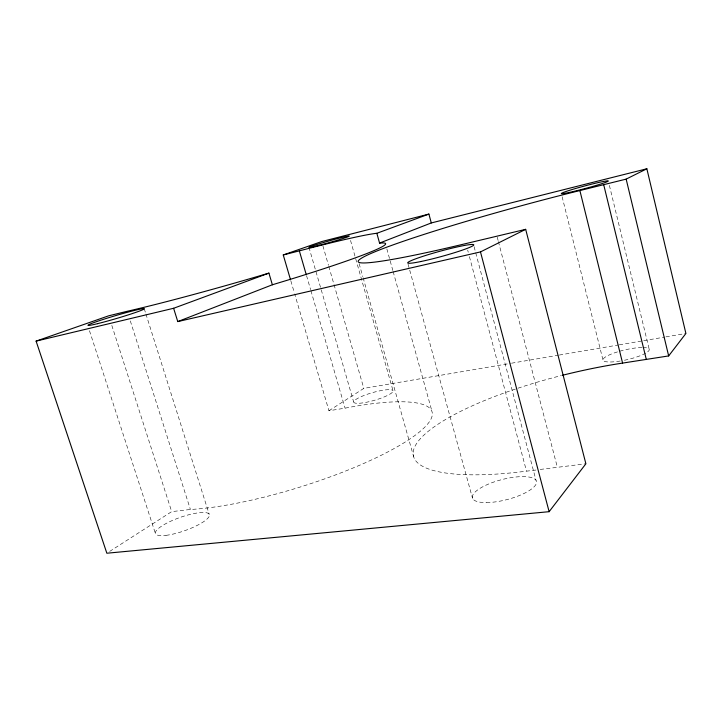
<?xml version="1.0" encoding="UTF-8"?>
<svg xmlns="http://www.w3.org/2000/svg" width="722" height="722" viewBox="0 0 722 722"><rect width="100%" height="100%" fill="white"/><g stroke="black" fill="none" stroke-linecap="round" stroke-linejoin="round"><path stroke-width="0.54" stroke-dasharray="3.61 2.71" d="M109.672 551.418L171.692 511.627L190.4 509.47A147.947 32.661 -17.3 0 0 408.426 439.969A147.947 32.661 -17.3 0 0 345.062 408.156L328.943 410.755L294.675 293.908M328.943 410.755L363.816 388.382L510.418 363.392M511.528 363.202L558.178 355.242M559.288 355.053L618.149 345.017M619.259 344.827L642.589 340.856M643.699 340.667L664.8 337.066M665.91 336.876L685.9 333.474M535.932 470.04L519.966 471.953A172.594 44.204 -13.4 0 1 414.545 447.27A172.594 44.204 -13.4 0 1 561.418 375.548M540.2 469.444L585.885 463.786M89.474 330.712L155.41 533.522M111.82 325.432L171.692 511.627M130.321 320.92L190.4 509.47M144.238 308.7L145.591 312.987M145.925 314.052L209.209 514.308M290.867 280.921L294.359 292.825M306.543 275.642L310.613 289.648M310.929 290.731L345.062 408.156M308.971 247.384L353.672 402.01M322.914 245.886L328.492 265.317M328.799 266.391L363.816 388.382M359.141 263.638L362.814 276.643M363.121 277.726L413.616 456.494M350.522 240.417L393.057 390.837A20.478 3.962 -16.1 0 1 364.448 402.632A20.478 3.962 -16.1 0 1 362.634 396.026A20.478 3.962 -16.1 0 1 393.057 390.837M386.839 248.873L392.84 270.479M393.138 271.562L431.846 410.908M408.056 264.117L472.558 498.379M474.11 246.725L535.986 480.22M467.685 250.083L468.262 252.258M469.417 256.617L526.473 471.051M497.25 237.204L498.108 240.471M498.388 241.563L557.312 467.089M562.122 196.754L602.942 359.845M609.377 185.392L649.249 349.448M642.95 347.508A23.745 5.018 -13 0 1 646.533 352.67M645.766 353.13A23.745 5.018 -13 0 1 623.266 360.486M620.234 361.027A23.745 5.018 -13 0 1 602.969 360.134A23.745 5.018 -13 0 1 617.879 351.767M619.756 351.217A23.745 5.018 -13 0 1 641.894 347.508M165.979 535.345A28.582 7.012 -19.4 0 0 209.236 516.23A28.582 7.012 -19.4 0 0 171.944 520.661A28.582 7.012 -19.4 0 0 165.979 535.345M486.484 502.575A33.104 10.325 -14.5 0 0 536.509 482.874A33.104 10.325 -14.5 0 0 490.31 483.325A33.104 10.325 -14.5 0 0 486.484 502.575"/><path stroke-width="1.08" d="M36.1 341.118L173.614 308.276L177.765 321.588L272.365 284.775L268.918 273.115L266.174 273.936A151.972 6.949 -16 0 1 127.252 311.281L108.715 315.803L36.1 341.118L106.847 553.223L549.126 511.681L585.885 463.786L525.679 229.334L459.391 245.137A177.774 11.543 -15.1 0 1 368.581 254.523A177.774 11.543 -15.1 0 1 574.947 191.781L626.154 179.119L646.858 168.777L685.9 333.474L668.662 355.928L617.662 363.861A172.594 44.204 -13.4 0 0 562.447 375.287M177.765 321.588L480.482 251.915L525.679 229.334M290.551 279.838L283.259 254.956L299.341 250.868A151.972 6.949 -16 0 1 376.306 233.332L376.848 233.296L379.564 243.07L431.296 222.945L646.858 168.777M173.614 308.276L268.918 273.115M376.848 233.296L428.904 214.082L431.296 222.945M283.259 254.956L321.678 241.563L428.904 214.082M272.365 284.775L290.56 279.252A151.737 8.456 -16 0 0 383.301 242.935L379.564 243.07M299.341 250.868L306.227 274.568M480.482 251.915L549.126 511.681M579.883 190.572L622.599 363.148M603.7 184.706L646.325 359.538M626.154 179.119L668.662 355.928M573.033 191.583A24.34 1.3 -15 0 0 608.312 181.014A24.34 1.3 -15 0 0 573.042 189.254A24.34 1.3 -15 0 0 573.033 191.583M420.646 261.572A34.286 2.726 -15.3 0 0 473.551 245.29A34.286 2.726 -15.3 0 0 428.065 254.704A34.286 2.726 -15.3 0 0 420.646 261.572M319.214 245.299A20.947 0.839 -15.7 0 0 349.304 236.094A20.947 0.839 -15.7 0 0 318.88 243.883A20.947 0.839 -15.7 0 0 319.214 245.299M97.506 323.673A29.476 1.507 -16.4 0 0 143.795 309.233A29.476 1.507 -16.4 0 0 106.748 318.303A29.476 1.507 -16.4 0 0 97.506 323.673"/></g></svg>
